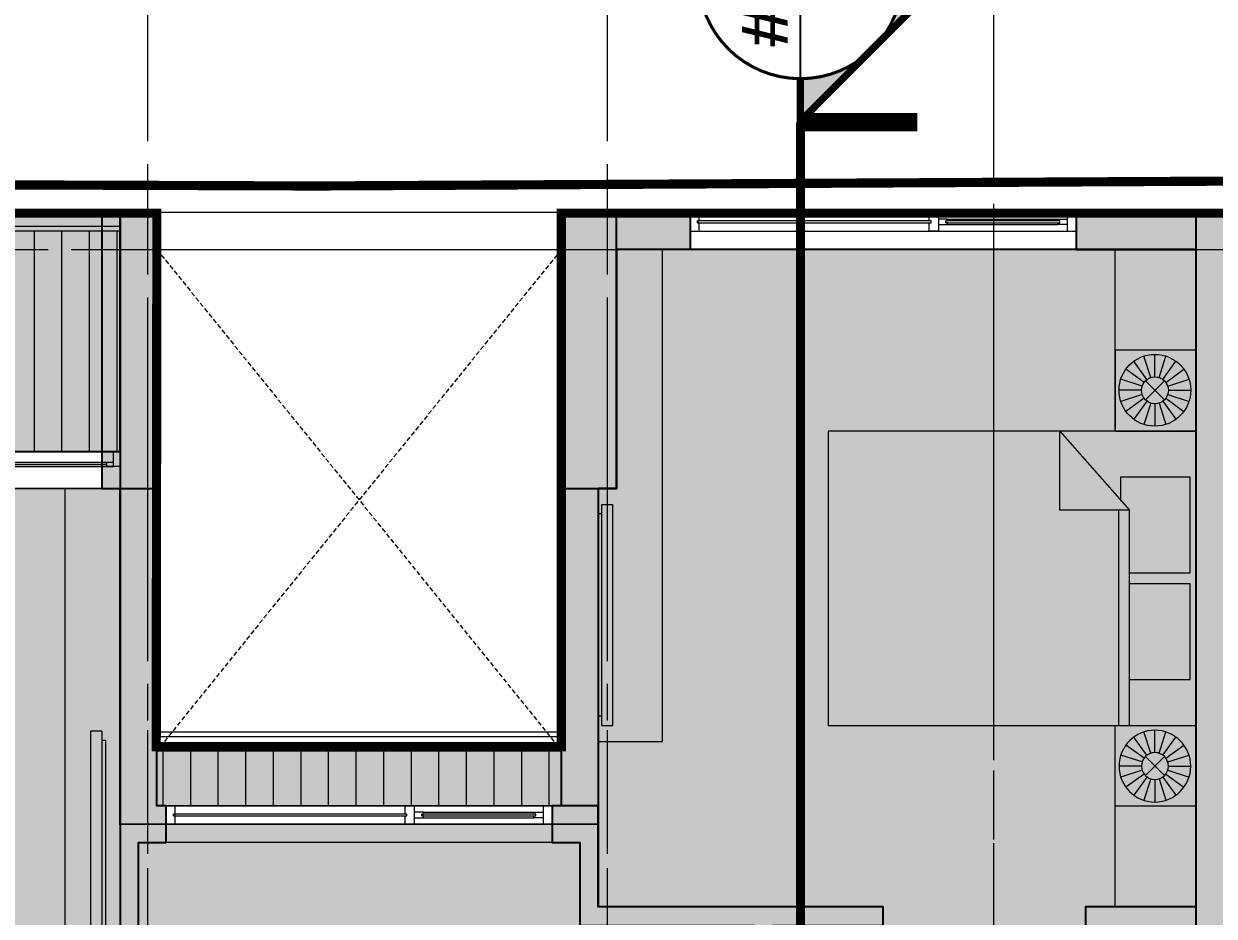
# Model space of a CAD drawing. Header units: millimetres. Extents: x -100356 to 314685, y 446 to 1273965.
# Drawn here: x 63517 to 69991, y 1133289 to 1138140 of the extents above; entities that cross this region are included whole.
import ezdxf
from ezdxf.enums import TextEntityAlignment as Align
from ezdxf.xclip import XClip

# ---------------------------------------------------------------- set-up
doc = ezdxf.new("R2010")
doc.units = ezdxf.units.MM
doc.header["$XCLIPFRAME"] = 2
for name, pattern in [('20180221 BF$0$Core - tb$0$HIDDEN', [0.375, 0.25, -0.125]), ('CENTER', [2, 1.25, -0.25, 0.25, -0.25]), ('CENTER2', [28.574999999999996, 19.05, -3.174999999999999, 3.174999999999999, -3.174999999999999]), ('Dash', [6, 3, -3]), ('DASHED', [0.75, 0.5, -0.25]), ('DASHED2', [0.375, 0.25, -0.125]), ('Kume - Grid Line', [10.5, 5.999999999999999, -1.25, 2, -1.25]), ('VL2 - tb$0$HIDDEN', [0.375, 0.25, -0.125])]:
    doc.linetypes.add(name, pattern=pattern)
for name, color, linetype, lineweight in [('@ color hatch', 7, 'Continuous', 13), ('A-_ANOT----_D', 7, 'Continuous', 5), ('A.Axis', 251, 'CENTER2', 13), ('A1 - dp$0$TUONG 2', 2, 'Continuous', 25), ('GJ', 1, 'Continuous', 13), ('Hatch-wall', 251, 'Continuous', 5), ('LC.HA', 250, 'Continuous', 9), ('LGI', 250, 'CENTER', 9), ('TEXT', 6, 'Continuous', 20), ('TXT', 1, 'Continuous', 25), ('VL2 - tb$0$A.Door', 4, 'Continuous', 13), ('VL2 - tb$0$A.HACH 250', 250, 'Continuous', 5), ('VL2 - tb$0$A.Thin', 8, 'Continuous', 13), ('VL2 - tb$0$CUA', 5, 'Continuous', 9), ('VL2 - tb$0$FURNITURE', 8, 'Continuous', 5), ('VL2 - tb$0$KHCUA', 3, 'Continuous', 13), ('VL2 - tb$0$TUONG 2', 2, 'Continuous', 35)]:
    doc.layers.add(name, color=color, linetype=linetype, lineweight=lineweight)
doc.layers.add('@area depoint', color=8, linetype='Continuous', lineweight=35, plot=False)
doc.layers.add('STR', color=7, linetype='Continuous')
doc.styles.add('ARIAL', font='Font - TrueType - Arial Bold.ttf')
doc.styles.add('PSDG - Title', font='seguisb_0.ttf', dxfattribs={"height": 2.5})
doc.styles.add('VL2 - tb$0$GHICHU-C', font='Font - TrueType - Arial.ttf', dxfattribs={"width": 0.7})

# ---------------------------------------------------------------- blocks, each defined once
blk = doc.blocks.new('*U137')
for p, q in [((50, 0), (1675.000001655899, 0)), ((99.99999999999994, 0), (99.99999999999994, -30)), ((1625.000001655899, 0), (1625.000001655899, -30)), ((1675.000001655899, 0), (1675.000001655899, -30)), ((50, -30), (1675.000001655899, -30)), ((1625.000001655899, -35), (1625.000001655899, -65)), ((1625.000001655899, -35), (3250.000003311799, -35)), ((1625.000001655899, -65), (3250.000003311799, -65)), ((1675.000001655899, -35), (1675.000001655899, -65)), ((3200.000003311799, -35), (3200.000003311799, -65))]:
    blk.add_line(p, q)
at = {"color": 8}
for p, q in [((99.99999999999994, -15), (1625.000001655899, -15)), ((1675.000001655899, -50), (3200.000003311799, -50))]:
    blk.add_line(p, q, dxfattribs=at)
for points in [[(0, 0), (50, 0), (50, -110), (0, -110)], [(3250.000003311799, 0), (3300.000003311799, 0), (3300.000003311799, -110), (3250.000003311799, -110)]]:
    blk.add_lwpolyline(points, close=True)
for points in [[(3250.000003311799, 0), (50, 0)], [(3250.000003311799, -110), (50, -110)]]:
    blk.add_lwpolyline(points)
at = {"layer": 'VL2 - tb$0$KHCUA', "style": 'VL2 - tb$0$GHICHU-C', "flags": 1}
for tag, p in [('TEN_CUA', (449.9999999999999, -183.8988087591702)), ('KICH_THUOC', (449.9999999999999, -299.6050583230831)), ('QUI_CACH', (449.9999999999999, -420.8138379668535))]:
    blk.add_attdef(tag, text='', height=50, dxfattribs=at).set_placement(p, align=Align.MIDDLE)
blk = doc.blocks.new('VL2 - tb$0$Bed 1600')
at = {"linetype": 'Continuous'}
for p, q in [((2.000000749999799, -80.00003000000197), (2.000000749999799, 0)), ((2.000000749999799, 0), (65.99999225000056, 0)), ((65.99999225000056, 0), (65.99999225000056, -80.00003000000197)), ((12.00000150000051, -1.200000000002547), (32.79999149999958, -1.200000000002547)), ((12.00000150000051, -14.40000000000146), (12.00000150000051, -1.200000000002547)), ((32.79999149999958, -1.200000000002547), (32.79999149999958, -14.40000000000146)), ((35.20000150000124, -1.200000000002547), (56.00000150000005, -1.200000000002547)), ((35.20000150000124, -14.40000000000146), (35.20000150000124, -1.200000000002547)), ((56.00000150000005, -1.200000000002547), (56.00000150000005, -16.39999999999964)), ((2.000000749999799, -14.40000000000146), (48.80001150000317, -14.40000000000146)), ((65.99999225000056, -29.59999999999854), (48.80001150000317, -14.40000000000146)), ((48.80001150000317, -14.40000000000146), (48.80001150000317, -29.59999999999854)), ((48.80001150000317, -16.80000000000109), (2.000000749999799, -16.80000000000109)), ((56.00000150000005, -16.39999999999964), (50.79937150000114, -16.39999999999964)), ((48.80001150000317, -29.59999999999854), (65.99999225000056, -29.59999999999854)), ((65.99999225000056, -80.00003000000197), (2.000000749999799, -80.00003000000197))]:
    blk.add_line(p, q, dxfattribs=at)
blk = doc.blocks.new('VL2 - tb$0$tab')
for p, q in [((439.0243902440415, 0), (0, 0)), ((0, 0), (0, -439.0243902440415)), ((439.0243902440415, -439.0243902440998), (439.0243902440415, 0)), ((174.3557373892981, -163.2719962538103), (102.6746090609813, -64.61138718365692)), ((194.7534147979459, -152.8788605035515), (157.068415483809, -36.8963585163001)), ((217.3644143863348, -149.2976299885777), (217.3644143863348, -27.34641047636979)), ((239.9754139747238, -152.8788605035515), (277.6604132887442, -36.89635851635831)), ((260.3730913832551, -163.2719962538103), (332.0542197116883, -64.61138718371511)), ((158.1680489442078, -179.4596846988424), (59.50743987411261, -107.7785563705256)), ((276.5607798283454, -179.4596846988424), (375.2213888984406, -107.7785563705256)), ((147.7749131940072, -199.857362107432), (31.79241120675579, -162.1723627934116)), ((165.6248938116477, -170.7288411212503), (269.1039349609054, -274.207882270508)), ((269.1039349609054, -170.7288411212503), (165.6248938116477, -274.207882270508)), ((286.9539155786624, -199.8573621074902), (402.9364175657973, -162.1723627934698)), ((144.1936826789751, -222.4683616958791), (22.24246316682547, -222.4683616958791)), ((147.7749131940072, -245.0793612842681), (31.79241120675579, -282.7643605982885)), ((286.9539155786624, -245.0793612842681), (402.9364175657973, -282.7643605982885)), ((290.5351460935781, -222.4683616958791), (412.4863656058441, -222.4683616958791)), ((158.1680489442078, -265.4770386928576), (59.50743987411261, -337.1581670212327)), ((174.3557373892981, -281.6647271379479), (102.6746090608649, -380.3253362080432)), ((194.7534147978294, -292.0578628882067), (157.068415483809, -408.0403648753999)), ((217.3644143862184, -295.6390934031806), (217.3644143862184, -417.5903129153884)), ((217.3644143863348, -295.6390934031806), (217.3644143863348, -417.5903129153884)), ((239.9754139747238, -292.0578628882067), (277.6604132887442, -408.0403648753999)), ((260.3730913832551, -281.6647271379479), (332.0542197116883, -380.3253362080432)), ((276.5607798283454, -265.4770386929158), (375.2213888984406, -337.1581670212327)), ((0, -439.0243902440415), (439.0243902440415, -439.0243902440998))]:
    blk.add_line(p, q)
for radius in [195.1219512195127, 73.17073170731727]:
    blk.add_circle((217.3644143863348, -222.4683616958791), radius)
blk = doc.blocks.new('VL2 - tb$0$A$C6FE626A3')
for p, q in [((-90, 605.700302251149), (-150, 605.700302251149)), ((-150, -594.299697748851), (-150, 605.700302251149)), ((-90, -594.299697748851), (-90, 605.700302251149)), ((-90, 556.6419258960523), (-70, 556.6419258960523)), ((-70, -544.8904991850723), (-70, 556.6419258960523)), ((-90, -544.8904991850723), (-70, -544.8904991850723)), ((-90, -594.299697748851), (-150, -594.299697748851))]:
    blk.add_line(p, q)
blk = doc.blocks.new('VL2 - tb$0$cua so 1')
at = {"layer": 'VL2 - tb$0$A.Door', "ltscale": 0.5}
for p, q in [((1400, 65), (2000, 65)), ((1400, 35), (2000, 35))]:
    blk.add_line(p, q, dxfattribs=at)
for points in [[(0, 0), (2100, 0), (2100, 100), (0, 100)], [(2050, 100), (2050, 0), (2100, 0), (2100, 100)]]:
    blk.add_lwpolyline(points, close=True, dxfattribs=at)
for points in [[(50, 55), (50, 100), (0, 100), (0, 0), (50, 0), (50, 45), (40, 45), (40, 55), (50, 55)], [(1300, 55), (1300, 100), (1350, 100), (1350, 0), (1300, 0), (1300, 45), (1310, 45), (1310, 55), (1300, 55)], [(1400.000000000015, 55), (1400.000000000029, 65), (1350.000000000029, 65), (1350, 35), (1400, 35), (1400.000000000015, 45), (1390.000000000015, 45), (1390.000000000015, 55), (1400.000000000015, 55)], [(2000, 55), (2000, 65), (2050, 65), (2050, 35), (2000, 35), (2000, 45), (2010, 45), (2010, 55), (2000, 55)]]:
    blk.add_lwpolyline(points, dxfattribs=at)
at = {"layer": 'VL2 - tb$0$A.HACH 250', "ltscale": 0.5}
for points in [[(40, 45), (1310, 45), (1310, 55), (40, 55)], [(1390, 45), (2010, 45), (2010, 55), (1390, 55)]]:
    blk.add_lwpolyline(points, close=True, dxfattribs=at)
blk = doc.blocks.new('*U438')
at = {"layer": 'VL2 - tb$0$FURNITURE'}
for p, q in [((0, 100), (2400.000000009244, 100.0000009070743)), ((0, 75), (2400.000000009244, 75.00000090707431)), ((0, 25), (2400.000000009244, 25.00000090707431)), ((0, 0), (2400.000000009244, 9.070743128377939e-07))]:
    blk.add_line(p, q, dxfattribs=at)
blk = doc.blocks.new('*U210')
at = {"layer": 'VL2 - tb$0$FURNITURE'}
for p, q in [((0, 100), (2199.99976020247, 100.0000008314847)), ((0, 75), (2199.99976020247, 75.0000008314847)), ((0, 25), (2199.99976020247, 25.00000083148469)), ((0, 0), (2199.99976020247, 8.314846961338672e-07))]:
    blk.add_line(p, q, dxfattribs=at)
blk = doc.blocks.new('VL2 - tb')
at = {"layer": '@ color hatch', "ltscale": 0.5}
h = blk.add_hatch(color=181, dxfattribs=at)
h.dxf.hatch_style = 1
h.paths.add_polyline_path([(9100.001540497877, 9624.998991703149), (9100.001540497877, 8324.986865752377), (8999.999637712492, 8324.986525425978), (9000.0041954341, 6500.065177052049), (6400.000052928226, 6500.06517671363), (6400.000052968739, 8324.98686574673), (3100.000106230378, 8324.98686574673), (3100.000106230611, 9624.999367163575), (100.0000754365465, 9624.999135101098), (100.000596036145, 1074.999707108364), (499.9484911726904, 1074.999738705403), (499.9483490223065, 174.995190483809), (11349.99997263454, 174.9932980028098), (11349.99997263454, 574.9932980099111), (11800.00016349636, 574.9953756167088), (12250.00016349618, 574.9954839816783), (12249.99750251259, 9624.998991717934)])
h.paths.add_polyline_path([(8800.199474684661, 6900.06517607026), (6600.199736109935, 6900.06517607026), (6600.000134324422, 6600.065176882839), (8799.999872899149, 6600.065176882839)], flags=17)
h.paths.add_polyline_path([(3300.000106230378, 8524.986865752377), (6400.00005316094, 8524.986865827988), (6400.00005316094, 9825.062676458445), (3300.000106230378, 9825.062676382833)])
at = {"layer": 'Hatch-wall', "ltscale": 0.5}
h = blk.add_hatch(color=256, dxfattribs=at)
h.dxf.hatch_style = 1
h.paths.add_polyline_path([(9499.999306179001, 174.9951588867698), (10120.01588626078, 174.9951588867698)], flags=16)
h.paths.add_polyline_path([(9000.064162335068, 6600.067872642248), (8750.200674940366, 6600.065176882839), (8750.200674940366, 6400.053248359647), (8900.066403349629, 6400.060657408438), (8900.099719039921, 5950.071981137269), (9849.99992144329, 5950.066592331976), (9849.999830258312, 3074.994076127477), (9749.999830258428, 3074.994076127477), (9749.999830258428, 2974.994076127477), (9849.999830258312, 2974.994076127477), (9849.999830258312, 2874.99515888677), (9949.999830258312, 2874.99515888677), (9949.999830258312, 2974.994076127477), (10549.99982985784, 2974.994076127477), (10549.99982985784, 3074.994076128176), (9949.999830258312, 3074.994076127477), (9949.999829871347, 5950.065176069562), (10549.99982985784, 5950.065176069562), (10549.99982985784, 6050.063903522154), (8999.999872931163, 6050.067190937989)], flags=16)
h.paths.add_polyline_path([(6400.000052915188, 6050.067190937989), (6400.000053315423, 2974.994076127477), (8849.999830258428, 2974.994076127477), (8849.999830258428, 3074.994076127477), (6500.00005331554, 3074.994076127477), (6499.993228823296, 6400.065566801059), (6650.193758941896, 6400.065562521049), (6650.193758941896, 6600.065562521049), (6599.993218647258, 6600.06479103223), (6600.000053406344, 9824.999032358872), (6400.000053406577, 9824.999032358872), (6400.000052915188, 8524.986865752377), (6400.000052915188, 8324.986865752377)], flags=17)
h.paths.add_polyline_path([(3100.000106230378, 9624.999367163575), (2700.000075436546, 9624.999367163575), (2700.000075436546, 9824.999171773146), (3300.000106230378, 9824.999171773146), (3300.000106230378, 8524.986865752377), (4000.000052915304, 8524.986865752435), (4000.000052915304, 8324.986865752435), (3200.000101085869, 8324.986865752377), (3200.000101085869, 5625.000498386624), (3100.000106230378, 5625.000498386624)], flags=17)
h.paths.add_polyline_path([(100.0007700452115, 1874.993616260879), (100.0005489764153, 1874.993616261054), (100.0005489764153, 1374.993616261054), (100.0007700452115, 1374.993616260879)], flags=16)
edge = h.paths.add_edge_path()
edge.add_line((12249.99982943246, 9624.998991718516), (12249.99982945551, 6050.06517607026))
edge.add_line((12249.99982945551, 6050.06517607026), (11649.99982985784, 6050.06517607026))
edge.add_line((11649.99982985784, 6050.06517607026), (11649.99982985784, 5950.065176069562))
edge.add_line((11649.99982985784, 5950.065176069562), (12249.99982939911, 5950.065176069562))
edge.add_line((12249.99982939911, 5950.065176069562), (12249.99982991628, 3074.994076128176))
edge.add_line((12249.99982991628, 3074.994076128176), (11649.99982985784, 3074.994076128176))
edge.add_line((11649.99982985784, 3074.994076128176), (11649.99982985784, 2974.994076127477))
edge.add_line((11649.99982985784, 2974.994076127477), (12249.99982945598, 2974.994076127477))
edge.add_line((12249.99982945598, 2974.994076127477), (12249.99982945598, 1874.994076127477))
edge.add_line((12249.99982945598, 1874.994076127477), (11070.01588626078, 1874.994076127827))
edge.add_line((11070.01588626078, 1874.994076127827), (11070.01588626078, 1774.994076127128))
edge.add_line((11070.01588626078, 1774.994076127128), (12249.99999267352, 1774.994076126779))
edge.add_line((12249.99999267352, 1774.994076126779), (12250.00016349636, 174.9951588867698))
edge.add_line((12250.00016349636, 174.9951588867698), (10220.01588626078, 174.9951588867698))
edge.add_line((10220.01588626078, 174.9951588867698), (9399.999306179001, 174.9951588867698))
edge.add_line((9399.999306179001, 174.9951588867698), (8649.999306179001, 174.996141804033))
edge.add_line((8649.999306179001, 174.996141804033), (8649.999306179001, 1774.995158870413))
edge.add_line((8649.999306179001, 1774.995158870413), (10320.01588626078, 1774.995158889855))
edge.add_line((10320.01588626078, 1774.995158889855), (10320.01588626078, 1874.995158887119))
edge.add_line((10320.01588626078, 1874.995158887119), (9949.999830258312, 1874.99515888677))
edge.add_line((9949.999830258312, 1874.99515888677), (9949.999830258312, 1974.99515888677))
edge.add_line((9949.999830258312, 1974.99515888677), (9849.999830258312, 1974.99515888677))
edge.add_line((9849.999830258312, 1974.99515888677), (9849.999830258312, 1874.99515888677))
edge.add_line((9849.999830258312, 1874.99515888677), (7349.999972007237, 1874.99515888677))
edge.add_line((7349.999972007237, 1874.99515888677), (7349.999972007237, 1774.99515888677))
edge.add_line((7349.999972007237, 1774.99515888677), (8549.999306179001, 1774.99515888677))
edge.add_line((8549.999306179001, 1774.99515888677), (8549.999306179001, 174.996141804033))
edge.add_line((8549.999306179001, 174.996141804033), (6500.000053315423, 174.996141804033))
edge.add_line((6500.000053315423, 174.996141804033), (6500.000053315423, 1774.99515888677))
edge.add_line((6500.000053315423, 1774.99515888677), (6599.999972007237, 1774.99515888677))
edge.add_line((6599.999972007237, 1774.99515888677), (6599.999972007237, 1874.99515888677))
edge.add_line((6599.999972007237, 1874.99515888677), (6500.000053315423, 1874.99515888677))
edge.add_line((6500.000053315423, 1874.99515888677), (6400.000053315423, 1874.99515888677))
edge.add_line((6400.000053315423, 1874.99515888677), (6400.000053315423, 174.996141804033))
edge.add_line((6400.000053315423, 174.996141804033), (6300.000053315423, 174.996141804033))
edge.add_line((6300.000053315423, 174.996141804033), (6300.000053315423, 24.9995016133762))
edge.add_line((6300.000053315423, 24.9995016133762), (12449.99983046495, 24.99950162059395))
edge.add_line((12449.99983046495, 24.99950162059395), (12449.99982870213, 9824.999199145997))
edge.add_line((12449.99982870213, 9824.999199145997), (11599.99987290602, 9824.998991711414))
edge.add_line((11599.99987290602, 9824.998991711414), (11599.99987290602, 9624.998808688018))
edge.add_line((11599.99987290602, 9624.998808688018), (12249.99964944855, 9624.998991718516))
edge.add_line((8750.200674940366, 6600.065176882839), (8800.199474674126, 6600.066524762544))
edge.add_line((8800.199474674126, 6600.066524762544), (8799.999872906134, 9824.998991711414))
edge.add_line((8799.999872906134, 9824.998991711414), (9499.999872906017, 9824.998991711414))
edge.add_line((9499.999872906017, 9824.998991711414), (9499.999872906017, 9624.999004078447))
edge.add_line((9499.999872906017, 9624.999004078447), (9100.001540497877, 9624.999004078447))
edge.add_line((9100.001540497877, 9624.999004078447), (9100.001540497877, 8324.986525442277))
edge.add_line((9100.001540497877, 8324.986525442277), (9000.004431456793, 8324.986525442277))
edge.add_line((9000.004431456793, 8324.986525442277), (9000.00928074692, 6900.065515734721))
h.paths.add_polyline_path([(4500.000053315423, 174.9961038297624), (4600.000053315482, 174.9961038297624), (4600.000053315423, 174.9934975972283), (4700.000038546626, 174.9930229427991), (4700.000038546626, 24.99737040087348), (-99.99916103651049, 24.99954906338826), (-99.9999511319329, 9824.999361203809), (600.0000754365465, 9824.999354796542), (600.0000754365465, 9624.999354796542), (100.0000754365465, 9624.999354796542), (100.0003307052539, 6324.999359591107), (2200.000479795737, 6324.999367163575), (2200.00047979597, 6124.999334914843), (2100.000479795737, 6124.999334914843), (2100.000479795737, 6224.999334914843), (100.000342738349, 6224.999367163575), (100.0006495681591, 4624.999367163284), (2100.000649568392, 4624.999367163284), (2100.00047979597, 5374.999334914843), (2200.00047979597, 5374.999334914843), (2200.000649568392, 4624.999367163284), (3100.000270858291, 4624.999367163284), (3100.000101085869, 4725.000498386624), (3200.000270858291, 4725.000498386624), (3200.000270858291, 4524.999367163284), (100.0006523800548, 4524.99930156552), (100.0006523800548, 1974.993616260879), (849.9990864486899, 1974.993616260879), (849.9990864486899, 1874.993616260879), (100.0005489765317, 1874.993580966024), (100.0005489762989, 1274.993580966024), (100.0007381864707, 1274.993616260879), (100.0008268705569, 174.9951588867698), (1699.999241048703, 174.9951588867698), (1700.000023749657, 1874.993616260879), (1599.99908644869, 1874.993616260879), (1599.99908644869, 1974.993616260879), (1800.000053315423, 1974.993616260879), (1800.000053315423, 174.9968201786978), (4500.000053315423, 174.9936162608792)])
h = blk.add_hatch(color=256, dxfattribs=at)
h.dxf.hatch_style = 1
h.paths.add_polyline_path([(12449.99982870213, 9824.999199145997), (11599.99987290602, 9824.998991711414), (11599.99987290602, 9624.998808688018), (12249.99982943246, 9624.998991718574), (12249.99982945551, 6050.06517607026), (11649.99982985784, 6050.06517607026), (11649.99982985784, 5950.065176069562), (12249.99982939911, 5950.065176069562), (12249.99982991628, 3074.994076128176), (11649.99982985784, 3074.994076128176), (11649.99982985784, 2974.994076127477), (12249.99982945598, 2974.994076127477), (12249.99982945598, 1874.994076127477), (11070.01588626078, 1874.994076127827), (11070.01588626078, 1774.994076127128), (12249.99999267352, 1774.994076126779), (12250.00016349636, 174.9951588867698), (10220.01588626078, 174.9951588867698), (9399.999306179001, 174.9951588867698), (8649.999306179001, 174.996141804033), (8649.999306179001, 1774.995158870413), (10320.01588626078, 1774.995158889855), (10320.01588626078, 1874.995158887119), (9949.999830258312, 1874.99515888677), (9949.999830258312, 1974.99515888677), (9849.999830258312, 1974.99515888677), (9849.999830258312, 1874.99515888677), (7349.999972007237, 1874.99515888677), (7349.999972007237, 1774.99515888677), (8549.999306179001, 1774.99515888677), (8549.999306179001, 174.996141804033), (6500.000053315423, 174.996141804033), (6500.000053315423, 1774.99515888677), (6599.999972007237, 1774.99515888677), (6599.999972007237, 1874.99515888677), (6500.000053315423, 1874.99515888677), (6400.000053315423, 1874.99515888677), (6400.000053315423, 174.996141804033), (6000.000053315307, 174.996141804033), (6000.000053315307, 24.9995016133762), (12449.99983046495, 24.99950162059395)])
h.paths.add_polyline_path([(10120.01588626078, 174.9951588867698), (9499.999306179001, 174.9951588867698)], flags=16)
h = blk.add_hatch(color=256, dxfattribs=at)
h.dxf.hatch_style = 1
h.paths.add_polyline_path([(9100.001540497877, 9624.999004078447), (9499.999872906017, 9624.999004078447), (9499.999872906017, 9824.998991711414), (8799.999872906134, 9824.998991711414), (8800.19998466433, 6600.066354935174), (9000.009790726588, 6600.066694599635), (9000.004431456793, 8324.986525442277), (9100.001540497877, 8324.986525442277)])
at = {"layer": 'VL2 - tb$0$A.HACH 250'}
h = blk.add_hatch(dxfattribs=at)
h.set_pattern_fill('_USER', color=256, scale=150, angle=270, pattern_type=0)
h.set_pattern_definition([(270, (230524.7407190446, -51895.26433884149), (150, -2.755455298081545e-14), [])])
h.paths.add_polyline_path([(3999.875052570889, 8524.986865748535), (4000.125053259602, 9724.999032959575), (6400.125053505413, 9724.999032967375), (6399.875052816351, 8524.986865756277)])
h = blk.add_hatch(dxfattribs=at)
h.set_pattern_fill('_USER', color=256, scale=150, angle=270, pattern_type=0)
h.set_pattern_definition([(270, (228224.7406657292, -53495.2606259826), (150, -2.755455298081545e-14), [])])
h.paths.add_polyline_path([(6600.000038864673, 6600.065202322614), (6600.199640650186, 6900.065201510035), (8800.199570144527, 6900.065150630486), (8799.999968358898, 6600.065151443006)])
at = {"layer": '@area depoint', "color": 250, "ltscale": 10, "const_width": 10}
for points in [[(3300.000106230378, 8524.955113447504), (6400.00005316094, 8524.986865827988), (6400.00005316094, 9825.062676458445), (3300.000106230378, 9825.03092407796)], [(9100.001540497877, 9624.998991703149), (9100.001540497877, 8324.986865752377), (8999.999637712492, 8324.986525425978), (9000.0041954341, 6500.065177052049), (6400.000052928226, 6500.06517671363), (6400.000052968739, 8324.98686574673), (3100.000106230378, 8324.98686574673), (3100.000106230611, 9624.999367163575), (100.0000754365465, 9624.999135101098), (100.000596036145, 1074.999707108364), (499.9484911726904, 1074.999707108364), (499.9483490223065, 174.9951588867698), (700.0003996376181, 174.9951588867698), (700.0003996376181, 174.9951588867698), (11349.99997263454, 174.9932980028098), (11349.99997263454, 574.9932980099111), (11800.00016349636, 574.9953756167088), (11800.00016349636, 574.9953756167088), (12250.00016349618, 574.9954839816783), (12249.99750251259, 9624.998991717934)], [(8800.199474684661, 6900.06517607026), (6600.199736109935, 6900.06517607026), (6600.000134324422, 6600.065176882839), (8799.999872899149, 6600.065176882839)]]:
    blk.add_lwpolyline(points, close=True, dxfattribs=at)
at = {"layer": 'A1 - dp$0$TUONG 2', "ltscale": 0.5}
for points in [[(12249.99982943246, 9624.998991718516), (12249.99982945551, 6050.06517607026), (11649.99982985784, 6050.06517607026), (11649.99982985784, 5950.065176069562)], [(12449.99982870213, 9824.999199145997), (11599.99987290602, 9824.998991711414), (11599.99987290602, 9624.998808688018), (12249.99964944855, 9624.998991718516)], [(6400.000052915188, 6050.067190937989), (6400.000053315423, 2974.994076127477), (8849.999830258428, 2974.994076127477), (8849.999830258428, 3074.994076127477), (6500.00005331554, 3074.994076127477), (6500.00014450046, 6400.065566907288), (6650.20067461906, 6400.065562627278), (6650.20067461906, 6600.065562627278), (6600.000134324422, 6600.064791138459), (6600.000053406344, 9824.999032358872), (6400.000053406577, 9824.999032358872), (6400.000052915188, 8524.986865752377), (6400.000052915188, 8524.986865752377), (6400.000052915188, 8324.986865752377), (6400.000052915188, 8324.986865752377), (6400.000052915188, 6050.067190937989)], [(9000.004487002501, 6600.066694590671), (8800.199474684661, 6600.066354934359), (8799.999872906134, 9824.998991711414), (9499.999872906017, 9824.998991711414), (9499.999872906017, 9624.999004078447), (9100.001540497877, 9624.999004078447), (9100.001540497877, 8324.986525442277), (9000.004431456793, 8324.986525442277), (9000.00928074692, 6050.067190937989)], [(9000.023956744757, 6600.066524762544), (8750.200674940366, 6600.066524762544), (8750.200674940366, 6400.066524762544), (8900.06640389777, 6400.053253735416), (8900.099719588063, 5950.064577464247), (9849.99992144329, 5950.066592331976), (9849.999830258312, 3074.994076127477), (9749.999830258428, 3074.994076127477), (9749.999830258428, 2974.994076127477), (9849.999830258312, 2974.994076127477), (9849.999830258312, 2874.99515888677), (9949.999830258312, 2874.99515888677), (9949.999830258312, 2974.994076127477), (10549.99982985784, 2974.994076127477), (10549.99982985784, 3074.994076128176), (9949.999830258312, 3074.994076127477), (9949.999829871347, 5950.065176069562), (10549.99982985784, 5950.065176069562), (10549.99982985784, 6050.063903522154), (8999.999872931163, 6050.067190937989), (9000.023956744757, 6600.066524762544)], [(9949.999829857843, 6050.06517607026), (9949.999829857843, 6050.067190937989), (8999.999872931163, 6050.067190937989)]]:
    blk.add_lwpolyline(points, dxfattribs=at)
at = {"layer": 'VL2 - tb$0$A.Thin', "linetype": 'VL2 - tb$0$HIDDEN', "ltscale": 100}
for p, q in [((6599.998064927757, 9624.999212906288), (8800.199474684661, 6900.06517607026)), ((8800.013515423168, 9625.08364114596), (6600.395019974443, 6900.065124098386))]:
    blk.add_line(p, q, dxfattribs=at)
at = {"layer": 'VL2 - tb$0$CUA'}
blk.add_line((11749.99964944855, 9624.998991718516), (9499.999872906017, 9624.999004078447), dxfattribs=at)
blk.add_lwpolyline([(4000.000052915304, 8524.98686575971), (6400.000052915304, 8524.98686575971), (6400.000052915304, 8324.986865759653), (4000.000052915304, 8324.986865759653)], close=True, dxfattribs=at)
blk.add_lwpolyline([(8750.200674940366, 6400.066524762544), (6650.20067461906, 6400.066524762544)], dxfattribs=at)
at = {"layer": 'VL2 - tb$0$FURNITURE'}
for points in [[(8799.999872906832, 9825.00088512234), (6599.998063440318, 9824.999188005168), (6599.998063440318, 9624.999212906288), (8799.999872906832, 9625.00091002346)], [(9350.001540483092, 9624.998991732951), (9100.001540497877, 9624.998991703149), (9100.001540497877, 8324.986865752377), (8999.999637712492, 8324.986525425978), (9000.000488446094, 6950.06517607026), (9350.001540512778, 6950.065176040458)], [(11810.9758544116, 9624.998991718167), (12249.99867228442, 9624.998991718167), (12249.99867228442, 8637.531677644409), (11810.9758544116, 8637.531677644409)], [(6100.00005299144, 8324.986865716928), (6100.000053061871, 5625.000498356821), (6400.00005303917, 5625.000498416426), (6400.000052968739, 8324.98686574673)], [(11810.97585441172, 7037.532490144018), (12249.99867228454, 7037.532490144018), (12249.99867228454, 6050.06517607026), (11810.97585441172, 6050.06517607026)]]:
    blk.add_lwpolyline(points, close=True, dxfattribs=at)
at = {"layer": 'VL2 - tb$0$A.Door', "xscale": 0.727272726542854, "yscale": 0.727272726542854, "zscale": 0.727272726542854, "rotation": 180}
blk.add_blockref('*U137', (6400.000052915304, 8444.98686583998), dxfattribs=at)
at = {"layer": 'VL2 - tb$0$FURNITURE', "rotation": 270}
blk.add_blockref('VL2 - tb$0$tab', (12249.99982945761, 9076.556067888392), dxfattribs=at)
at = {"layer": 'VL2 - tb$0$FURNITURE', "xscale": -24.99999062500365, "yscale": 24.99999062500365, "zscale": 24.99999062500365, "rotation": 270}
blk.add_blockref('VL2 - tb$0$Bed 1600', (12249.99982945761, 6987.532490144018), dxfattribs=at)
at = {"layer": 'VL2 - tb$0$FURNITURE', "xscale": -1}
blk.add_blockref('VL2 - tb$0$A$C6FE626A3', (8930.000302432221, 7631.650334608334), dxfattribs=at)
for name, p, rotation in [('VL2 - tb$0$A$C6FE626A3', (6390.000053013442, 6412.209640239656), 180), ('VL2 - tb$0$tab', (12250.00024465588, 6598.508099899977), 270)]:
    blk.add_blockref(name, p, dxfattribs=dict(at, rotation=rotation))
at = {"layer": 'VL2 - tb$0$TUONG 2', "xscale": -1}
for name, p in [('*U438', (6400.000053378171, 9724.999032396649)), ('*U210', (8800.199474684661, 6900.06517607026))]:
    blk.add_blockref(name, p, dxfattribs=at)
at = {"layer": 'VL2 - tb$0$TUONG 2'}
for p in [(9499.999872906017, 9724.998991711414), (6650.200674940366, 6500.065176882839)]:
    blk.add_blockref('VL2 - tb$0$cua so 1', p, dxfattribs=at)
blk = doc.blocks.new('VL5 - revised')
at = {"layer": 'Hatch-wall', "ltscale": 0.5}
h = blk.add_hatch(color=256, dxfattribs=at)
h.dxf.hatch_style = 1
h.paths.add_polyline_path([(2249.997476980847, 346.469017860014), (2249.997423488763, 346.4689376275637), (1950.000605564856, 346.4690981024178), (1950.000659056997, 2246.467618088296), (1749.999692190264, 2246.467618088296), (1749.999692190264, 2146.467618088296), (1850.000629491231, 2146.467618088296), (1849.999846790277, 150.0000113532878), (250.0014636621927, 150.0000113532878), (250.0013027029927, 2146.467618088296), (999.9996993383975, 2146.467618088296), (999.9996993383975, 2246.467618088296), (850.0012110211537, 2246.467618088296), (249.9998895447352, 2246.467617980379), (249.9998895445024, 2846.467617980379), (249.9994711969048, 2846.467618088296), (249.9990579058067, 5399.999942599447), (3350.000005361275, 5399.999942627212), (3350.000005361275, 5499.999942627212), (3350.000103044673, 5600.00004029664), (3250.000103044615, 5600.00004029664), (3250.000005361333, 5500.000040310493), (249.9990417207591, 5499.999942599447), (249.9983781327028, 9600.000180548057), (749.9999076228123, 9600.000180548057), (749.9999076228123, 9800.000180548057), (49.99834576254943, 9800.000186955323), (49.99990762281232, 1.135328784584999e-05), (2099.997340096394, 1.135328784584999e-05), (2099.997354874387, -99.9999763124506), (2249.997476980963, -99.9999763124506), (2249.997345022624, 346.469017860014)])
at = {"layer": 'A1 - dp$0$TUONG 2', "ltscale": 0.5}
blk.add_lwpolyline([(749.9999076228123, 9800.000180548057), (49.99834576254943, 9800.000186955323), (49.99990762281232, 1.135328784584999e-05), (2099.997340096394, 1.135328784584999e-05)], dxfattribs=at)
blk = doc.blocks.new('grid tower')
at = {"layer": 'A.Axis', "linetype": 'Kume - Grid Line', "lineweight": 9, "ltscale": 100}
for p, q in [((5849.799126981408, -18372.69118757342), (5849.799126981641, 38890.60686938796)), ((7949.799126981641, 38386.77397704031), (7949.799126981408, -18372.69118757342)), ((10449.79834466649, 38386.77397704031), (10449.79834466625, -18372.69118757342)), ((48341.18399926648, -11100.06496995769), (-14918.79991812457, -11100.06496995752))]:
    blk.add_line(p, q, dxfattribs=at)
blk = doc.blocks.new('SITE')
at = {"layer": 'GJ', "color": 2, "linetype": 'DASHED2', "ltscale": 200, "const_width": 50, "elevation": -1.948401880183878e-06}
blk.add_lwpolyline([(-51659.36787492427, 22285.00503719051), (-51639.99238633085, 22871.99381939694), (-51581.4352332644, 23936.57181237929), (-51498.9287116832, 28075.96218796045), (-51495.68302825611, 29824.35185653309), (-50725.33374896401, 29994.35923540604), (-51513.31995665643, 40959.14070212323), (-52452.17168339575, 41019.84180240822), (-52588.71098366374, 42418.67188243719), (-48449.4251354055, 42705.30138665717), (-47305.72664544731, 42675.08318179497), (-44663.63229239447, 42637.51076691056), (-38719.1918957046, 42656.10663358861), (-35209.13193755236, 42660.46846675558), (-34095.90027281136, 42670.90452164086), (-29878.63724851527, 42740.08829556103), (-25969.8822123002, 42803.69467001787), (-21953.70208691485, 42762.33819735248), (-17824.85726146697, 42747.82105758612), (-8761.388092617854, 42796.05047907075), (-2287.339617544902, 42907.87486342783), (-2255.000619305414, 42909.88816991018), (-1185.958073573885, 35376.80779356154), (-1156.783467286848, 8044.275215967384)], dxfattribs=at)
blk = doc.blocks.new('*U433')
h = blk.add_hatch(color=256)
h.paths.add_polyline_path([(0, 7.857724105935461), (-3.928862052967588, 3.928862052967673, -0.1989123673796585), (0, 5.556249999999977, -0.198912367379657), (3.928862052967816, 3.928862052967673)])
h.paths.add_polyline_path([(3.928862052967816, 3.928862052967673, -0.198912367379657), (5.556250000000091, -8.526512829121202e-14), (7.857724105935404, -8.526512829121202e-14)])
h.paths.add_polyline_path([(-3.928862052967588, 3.928862052967673), (-7.857724105935404, -5.684341886080801e-14), (-5.556249999999864, -5.684341886080801e-14, -0.1989123673796553)])
at = {"color": 1}
blk.add_line((5.556250000000091, -5.684341886080801e-14), (-5.556249999999864, -5.684341886080801e-14), dxfattribs=at)
for points, const_width in [([(-5.556249999999864, -5.684341886080801e-14), (-7.857724105935404, -5.684341886080801e-14), (0, 7.857724105935461), (7.857724105935404, -8.526512829121202e-14), (5.556250000000091, -8.526512829121202e-14)], 0.396875), ([(7.919537750285997, 6.349999999999937), (7.919537750285997, -8.411187285670875e-14)], 1)]:
    blk.add_lwpolyline(points, dxfattribs=dict(const_width=const_width))
at = {"const_width": 0.1666666666666667}
blk.add_lwpolyline([(-5.556249999999864, -5.684341886080801e-14, -0.414213562373093), (0, 5.556249999999977, -0.414213562373093), (5.556250000000091, -5.684341886080801e-14, -0.414213562373093), (0, -5.556250000000034, -0.414213562373093), (-5.556249999999864, -5.684341886080801e-14, -1.04137911763819)], format="xyb", dxfattribs=at)
at = {"linetype": 'DASHED', "ltscale": 2, "const_width": 0.1}
blk.add_lwpolyline([(5.556250000000091, -5.684341886080801e-14), (7.919537750285997, -8.411187285670875e-14)], dxfattribs=at)
at = {"color": 2, "style": 'PSDG - Title'}
blk.add_attdef('#', text='', height=2.38125, dxfattribs=at).set_placement((0, 1.984374999999943), align=Align.MIDDLE_CENTER)
at = {"color": 2, "style": 'PSDG - Title', "width": 0.9987463435018806}
blk.add_attdef('A100', text='', height=2.38125, dxfattribs=at).set_placement((-3.96875, -3.17500000000004), (3.96875, -3.17500000000004), align=Align.FIT)
blk = doc.blocks.new('SECTION SYMBOL')
at = {"layer": 'TXT', "linetype": '20180221 BF$0$Core - tb$0$HIDDEN', "ltscale": 300, "const_width": 50, "elevation": -1.04373681160016e-06}
blk.add_lwpolyline([(-1199.725483602029, -31835.05622507178), (-1199.725483602029, 11794.64298388502)], dxfattribs=at)
at = {"layer": 'TXT'}
ref = blk.add_blockref('*U433', (-1200.003936005756, 12586.5967589136, 1.04373681160016e-06), dxfattribs=dict(at, xscale=100, yscale=100, zscale=100, rotation=270))
ref.add_attrib('#', '1', dxfattribs={"layer": '0', "color": 2, "height": 333.3333333333334, "rotation": 270, "style": 'ARIAL'}).set_placement((-1001.566436002729, 12586.5967589136, 1.04373681160016e-06), align=Align.MIDDLE_CENTER)
ref.add_attrib('A100', 'ID-#', dxfattribs={"layer": '0', "color": 2, "height": 250, "rotation": 270, "style": 'ARIAL', "width": 1.186701743827141}).set_placement((-1517.503936005756, 12983.4717589136, 1.04373681160016e-06), (-1517.503936005756, 12200.49954764702, 1.04373681160016e-06), align=Align.FIT)
blk = doc.blocks.new('X-GRID')
at = {"layer": 'LGI', "ltscale": 1500}
for p, q in [((-36549.99921768496, -7272.626217615769), (-36549.99921768473, 49990.6718393456)), ((-34449.99921768473, 49486.83894699798), (-34449.99921768496, -7272.626217615776)), ((-31949.99999999988, 49486.83894699797), (-31950.00000000012, -7272.626217615774)), ((5008.778208642092, -1.2732925824821e-11), (-57318.59826279094, 1.482476363889873e-10))]:
    blk.add_line(p, q, dxfattribs=at)
blk = doc.blocks.new('f23 grid column')
at = {"layer": 'LC.HA'}
h = blk.add_hatch(color=256, dxfattribs=at)
h.dxf.hatch_style = 1
h.paths.add_polyline_path([(-4705.00980902306, 11238.47314419405), (-5005.00980902306, 11238.47314419405), (-5005.00980902306, 9738.473144194053), (-4705.00980902306, 9738.473144194053)])
h = blk.add_hatch(color=256, dxfattribs=at)
h.dxf.hatch_style = 1
h.paths.add_polyline_path([(-2205.00980902306, 11238.47317267285), (-2505.00980902306, 11238.47317267285), (-2505.00980902306, 9738.473172672908), (-2205.00980902306, 9738.473172672908)])
at = {"layer": 'STR', "ltscale": 1000, "elevation": -1.948401880183878e-06}
for points in [[(-4705.00980902306, 11238.47314419405), (-5005.00980902306, 11238.47314419405), (-5005.00980902306, 9738.473144194053), (-4705.00980902306, 9738.473144194053)], [(-2205.00980902306, 11238.47317267285), (-2505.00980902306, 11238.47317267285), (-2505.00980902306, 9738.473172672908), (-2205.00980902306, 9738.473172672908)]]:
    blk.add_lwpolyline(points, close=True, dxfattribs=at)
at = {"rotation": 180}
blk.add_blockref('X-GRID', (-36705.0097984586, 11038.47167832364, -2.200699189112951e-06), dxfattribs=at)

msp = doc.modelspace()

# ---------------------------------------------------------------- linework, layer by layer
at = {"color": 3, "linetype": 'Dash', "ltscale": 30, "const_width": 49.99999999999999, "elevation": 6.810414821807968e-05}
msp.add_lwpolyline([(45190.75170220556, 1137110.775994622), (48840.26884004287, 1137110.511013125), (48840.88716445833, 1134210.513512156), (51040.48932236787, 1134210.513015544), (51040.88621378625, 1137110.511013299), (64240.88626710168, 1137110.511013299), (64237.3641944527, 1134210.513015544), (66440.88687498022, 1134210.513015544), (66440.886265236, 1137110.511013299), (80440.89206635107, 1137110.509772763)], dxfattribs=at)

# ---------------------------------------------------------------- block references
ref = msp.add_blockref('f23 grid column', (68945.89602367945, 1125875.158990988, 7.134858421879019e-05))
XClip(ref).set_block_clipping_path([(-38143.79902760382, 12874.27285852516), (-38143.79902760382, -960.9112009968958), (-27130.55995442334, -960.9112009968958), (-27130.55995442334, -10223.773987729626), (-20127.12100607605, -10223.773987729626), (-20127.12100607605, -3944.1828265035874), (-7256.268717605446, -3944.1828265035874), (-7256.268717605446, -19155.955160359445), (-20848.146295000624, -19155.955160359445), (-20848.146295000624, -33200.241086101625), (15642.269558181288, -33200.241086101625), (15642.269558181288, 13456.01903894404), (-37345.1452426936, 13456.019038943923)])
at = {"layer": 'A-_ANOT----_D', "rotation": 180}
msp.add_blockref('grid tower', (74640.67544946993, 1125813.47191224, 6.914788502967984e-05), dxfattribs=at)
at = {"layer": 'A1 - dp$0$TUONG 2'}
for name, p in [('VL5 - revised', (69840.75147138837, 1127313.471912162, 6.914788502967984e-05)), ('VL2 - tb', (57640.75153092609, 1127288.472737735, 6.914788502967984e-05))]:
    msp.add_blockref(name, p, dxfattribs=at)
at = {"layer": 'GJ'}
msp.add_blockref('SITE', (82927.04390042431, 1094510.447512379, 6.78518509091506e-05), dxfattribs=at)
at = {"layer": 'TEXT'}
msp.add_blockref('SECTION SYMBOL', (68940.88656424124, 1125810.51248138, 6.810414821807968e-05), dxfattribs=at)

doc.saveas('drawing.dxf')
